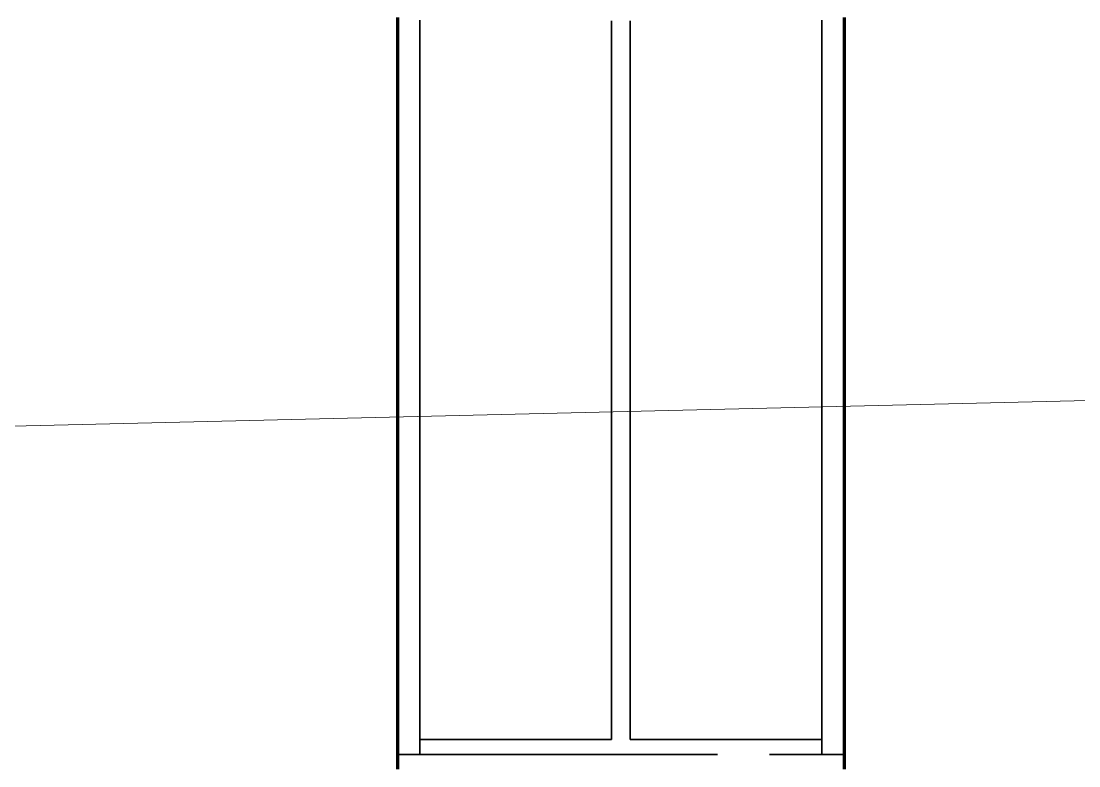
# Model space of a CAD drawing. Header units: millimetres. Extents: x 0 to 2382, y 0 to 420.
# Drawn here: x 176.54 to 190.76, y 215.45 to 225.45 of the extents above; entities that cross this region are included whole.
import ezdxf

# ---------------------------------------------------------------- set-up
doc = ezdxf.new("R2010")
doc.units = ezdxf.units.MM
doc.linetypes.add('IRAM-E-TRAZOS', pattern=[5, 4, -1])
for name, color, linetype, lineweight in [('01-VISIBLE', 7, 'CONTINUOUS', 70), ('02-OCULTA', 4, 'IRAM-E-TRAZOS', 35), ('08-FINA', 5, 'CONTINUOUS', 18)]:
    doc.layers.add(name, color=color, linetype=linetype, lineweight=lineweight)

msp = doc.modelspace()

# ---------------------------------------------------------------- linework, layer by layer
at = {"layer": '01-VISIBLE'}
for points in [[(181.6, 225.5), (181.6, 225.4), (181.6, 225.3), (181.6, 225.2), (181.6, 225.1), (181.6, 225), (181.6, 224.9), (181.6, 224.8), (181.6, 224.7), (181.6, 224.6), (181.6, 224.5), (181.6, 224.4), (181.6, 224.3), (181.6, 224.2), (181.6, 224.1), (181.6, 224), (181.6, 223.9), (181.6, 223.8), (181.6, 223.7), (181.6, 223.6), (181.6, 223.5), (181.6, 223.4), (181.6, 223.3), (181.6, 223.2), (181.6, 223.1), (181.6, 223), (181.6, 222.9), (181.6, 222.8), (181.6, 222.7), (181.6, 222.6), (181.6, 222.5), (181.6, 222.4), (181.6, 222.3), (181.6, 222.2), (181.6, 222.1), (181.6, 222), (181.6, 221.9), (181.6, 221.8), (181.6, 221.7), (181.6, 221.6), (181.6, 221.5), (181.6, 221.4), (181.6, 221.3), (181.6, 221.2), (181.6, 221.1), (181.6, 221), (181.6, 220.9), (181.6, 220.8), (181.6, 220.7), (181.6, 220.6), (181.6, 220.5), (181.6, 220.4), (181.6, 220.3), (181.6, 220.2), (181.6, 220.1), (181.6, 220), (181.6, 219.9), (181.6, 219.8), (181.6, 219.7), (181.6, 219.6), (181.6, 219.5), (181.6, 219.4), (181.6, 219.3), (181.6, 219.2), (181.6, 219.1), (181.6, 219), (181.6, 218.9), (181.6, 218.8), (181.6, 218.7), (181.6, 218.6), (181.6, 218.5), (181.6, 218.4), (181.6, 218.3), (181.6, 218.2), (181.6, 218.1), (181.6, 218), (181.6, 217.9), (181.6, 217.8), (181.6, 217.7), (181.6, 217.6), (181.6, 217.5), (181.6, 217.4), (181.6, 217.3), (181.6, 217.2), (181.6, 217.1), (181.6, 217), (181.6, 216.9), (181.6, 216.8), (181.6, 216.7), (181.6, 216.6), (181.6, 216.5), (181.6, 216.4), (181.6, 216.3), (181.6, 216.2), (181.6, 216.1), (181.6, 216), (181.6, 215.9), (181.6, 215.8), (181.6, 215.7), (181.6, 215.6), (181.6, 215.5), (181.6, 215.4)], [(187.6, 225.5), (187.6, 225.4), (187.6, 225.3), (187.6, 225.2), (187.6, 225.1), (187.6, 225), (187.6, 224.9), (187.6, 224.8), (187.6, 224.7), (187.6, 224.6), (187.6, 224.5), (187.6, 224.4), (187.6, 224.3), (187.6, 224.2), (187.6, 224.1), (187.6, 224), (187.6, 223.9), (187.6, 223.8), (187.6, 223.7), (187.6, 223.6), (187.6, 223.5), (187.6, 223.4), (187.6, 223.3), (187.6, 223.2), (187.6, 223.1), (187.6, 223), (187.6, 222.9), (187.6, 222.8), (187.6, 222.7), (187.6, 222.6), (187.6, 222.5), (187.6, 222.4), (187.6, 222.3), (187.6, 222.2), (187.6, 222.1), (187.6, 222), (187.6, 221.9), (187.6, 221.8), (187.6, 221.7), (187.6, 221.6), (187.6, 221.5), (187.6, 221.4), (187.6, 221.3), (187.6, 221.2), (187.6, 221.1), (187.6, 221), (187.6, 220.9), (187.6, 220.8), (187.6, 220.7), (187.6, 220.6), (187.6, 220.5), (187.6, 220.4), (187.6, 220.3), (187.6, 220.2), (187.6, 220.1), (187.6, 220), (187.6, 219.9), (187.6, 219.8), (187.6, 219.7), (187.6, 219.6), (187.6, 219.5), (187.6, 219.4), (187.6, 219.3), (187.6, 219.2), (187.6, 219.1), (187.6, 219), (187.6, 218.9), (187.6, 218.8), (187.6, 218.7), (187.6, 218.6), (187.6, 218.5), (187.6, 218.4), (187.6, 218.3), (187.6, 218.2), (187.6, 218.1), (187.6, 218), (187.6, 217.9), (187.6, 217.8), (187.6, 217.7), (187.6, 217.6), (187.6, 217.5), (187.6, 217.4), (187.6, 217.3), (187.6, 217.2), (187.6, 217.1), (187.6, 217), (187.6, 216.9), (187.6, 216.8), (187.6, 216.7), (187.6, 216.6), (187.6, 216.5), (187.6, 216.4), (187.6, 216.3), (187.6, 216.2), (187.6, 216.1), (187.6, 216), (187.6, 215.9), (187.6, 215.8), (187.6, 215.7), (187.6, 215.6), (187.6, 215.5), (187.6, 215.4)]]:
    msp.add_lwpolyline(points, dxfattribs=at)
at = {"layer": '02-OCULTA'}
for p, q in [((181.9, 215.8), (184.475, 215.8)), ((184.725, 215.8), (187.3, 215.8)), ((181.6, 215.6), (187.6, 215.6)), ((181.9, 215.6), (187.3, 215.6))]:
    msp.add_line(p, q, dxfattribs=at)
for points in [[(181.6, 215.4), (181.6, 215.5), (181.6, 215.6), (181.6, 215.7), (181.6, 215.8), (181.6, 215.9), (181.6, 216), (181.6, 216.1), (181.6, 216.2), (181.6, 216.3), (181.6, 216.4), (181.6, 216.5), (181.6, 216.6), (181.6, 216.7), (181.6, 216.8), (181.6, 216.9), (181.6, 217), (181.6, 217.1), (181.6, 217.2), (181.6, 217.3), (181.6, 217.4), (181.6, 217.5), (181.6, 217.6), (181.6, 217.7), (181.6, 217.8), (181.6, 217.9), (181.6, 218), (181.6, 218.1), (181.6, 218.2), (181.6, 218.3), (181.6, 218.4), (181.6, 218.5), (181.6, 218.6), (181.6, 218.7), (181.6, 218.8), (181.6, 218.9), (181.6, 219), (181.6, 219.1), (181.6, 219.2), (181.6, 219.3), (181.6, 219.4), (181.6, 219.5), (181.6, 219.6), (181.6, 219.7), (181.6, 219.8), (181.6, 219.9), (181.6, 220), (181.6, 220.1), (181.6, 220.2), (181.6, 220.3), (181.6, 220.4), (181.6, 220.5), (181.6, 220.6), (181.6, 220.7), (181.6, 220.8), (181.6, 220.9), (181.6, 221), (181.6, 221.1), (181.6, 221.2), (181.6, 221.3), (181.6, 221.4), (181.6, 221.5), (181.6, 221.6), (181.6, 221.7), (181.6, 221.8), (181.6, 221.9), (181.6, 222), (181.6, 222.1), (181.6, 222.2), (181.6, 222.3), (181.6, 222.4), (181.6, 222.5), (181.6, 222.6), (181.6, 222.7), (181.6, 222.8), (181.6, 222.9), (181.6, 223), (181.6, 223.1), (181.6, 223.2), (181.6, 223.3), (181.6, 223.4), (181.6, 223.5), (181.6, 223.6), (181.6, 223.7), (181.6, 223.8), (181.6, 223.9), (181.6, 224), (181.6, 224.1), (181.6, 224.2), (181.6, 224.3), (181.6, 224.4), (181.6, 224.5), (181.6, 224.6), (181.6, 224.7), (181.6, 224.8), (181.6, 224.9), (181.6, 225), (181.6, 225.1), (181.6, 225.2), (181.6, 225.3), (181.6, 225.4), (181.6, 225.5)], [(181.6, 225.464), (181.6, 225.392), (181.6, 225.32), (181.6, 225.248), (181.6, 225.176), (181.6, 225.104), (181.6, 225.032), (181.6, 224.96), (181.6, 224.888), (181.6, 224.816), (181.6, 224.744), (181.6, 224.672), (181.6, 224.6), (181.6, 224.528), (181.6, 224.456), (181.6, 224.384), (181.6, 224.312), (181.6, 224.24), (181.6, 224.168), (181.6, 224.096), (181.6, 224.024), (181.6, 223.952), (181.6, 223.88), (181.6, 223.808), (181.6, 223.736), (181.6, 223.664), (181.6, 223.592), (181.6, 223.52), (181.6, 223.448), (181.6, 223.376), (181.6, 223.304), (181.6, 223.232), (181.6, 223.16), (181.6, 223.088), (181.6, 223.016), (181.6, 222.944), (181.6, 222.872), (181.6, 222.8), (181.6, 222.728), (181.6, 222.656), (181.6, 222.584), (181.6, 222.512), (181.6, 222.44), (181.6, 222.368), (181.6, 222.296), (181.6, 222.224), (181.6, 222.152), (181.6, 222.08), (181.6, 222.008), (181.6, 221.936), (181.6, 221.864), (181.6, 221.792), (181.6, 221.72), (181.6, 221.648), (181.6, 221.576), (181.6, 221.504), (181.6, 221.432), (181.6, 221.36), (181.6, 221.288), (181.6, 221.216), (181.6, 221.144), (181.6, 221.072), (181.6, 221), (181.6, 220.928), (181.6, 220.856), (181.6, 220.784), (181.6, 220.712), (181.6, 220.64), (181.6, 220.568), (181.6, 220.496), (181.6, 220.424), (181.6, 220.352), (181.6, 220.28), (181.6, 220.208), (181.6, 220.136), (181.6, 220.064), (181.6, 219.992), (181.6, 219.92), (181.6, 219.848), (181.6, 219.776), (181.6, 219.704), (181.6, 219.632), (181.6, 219.56), (181.6, 219.488), (181.6, 219.416), (181.6, 219.344), (181.6, 219.272), (181.6, 219.2), (181.6, 219.128), (181.6, 219.056), (181.6, 218.984), (181.6, 218.912), (181.6, 218.84), (181.6, 218.768), (181.6, 218.696), (181.6, 218.624), (181.6, 218.552), (181.6, 218.48), (181.6, 218.408), (181.6, 218.336), (181.6, 218.264), (181.6, 218.192), (181.6, 218.12), (181.6, 218.048), (181.6, 217.976), (181.6, 217.904), (181.6, 217.832), (181.6, 217.76), (181.6, 217.688), (181.6, 217.616), (181.6, 217.544), (181.6, 217.472), (181.6, 217.4), (181.6, 217.328), (181.6, 217.256), (181.6, 217.184), (181.6, 217.112), (181.6, 217.04), (181.6, 216.968), (181.6, 216.896), (181.6, 216.824), (181.6, 216.752), (181.6, 216.68), (181.6, 216.608), (181.6, 216.536), (181.6, 216.464), (181.6, 216.392), (181.6, 216.32), (181.6, 216.248), (181.6, 216.176), (181.6, 216.104), (181.6, 216.032), (181.6, 215.96), (181.6, 215.888), (181.6, 215.816), (181.6, 215.744), (181.6, 215.672), (181.6, 215.6)], [(181.6, 215.6), (181.6, 215.672), (181.6, 215.744), (181.6, 215.816), (181.6, 215.888), (181.6, 215.96), (181.6, 216.032), (181.6, 216.104), (181.6, 216.176), (181.6, 216.248), (181.6, 216.32), (181.6, 216.392), (181.6, 216.464), (181.6, 216.536), (181.6, 216.608), (181.6, 216.68), (181.6, 216.752), (181.6, 216.824), (181.6, 216.896), (181.6, 216.968), (181.6, 217.04), (181.6, 217.112), (181.6, 217.184), (181.6, 217.256), (181.6, 217.328), (181.6, 217.4), (181.6, 217.472), (181.6, 217.544), (181.6, 217.616), (181.6, 217.688), (181.6, 217.76), (181.6, 217.832), (181.6, 217.904), (181.6, 217.976), (181.6, 218.048), (181.6, 218.12), (181.6, 218.192), (181.6, 218.264), (181.6, 218.336), (181.6, 218.408), (181.6, 218.48), (181.6, 218.552), (181.6, 218.624), (181.6, 218.696), (181.6, 218.768), (181.6, 218.84), (181.6, 218.912), (181.6, 218.984), (181.6, 219.056), (181.6, 219.128), (181.6, 219.2), (181.6, 219.272), (181.6, 219.344), (181.6, 219.416), (181.6, 219.488), (181.6, 219.56), (181.6, 219.632), (181.6, 219.704), (181.6, 219.776), (181.6, 219.848), (181.6, 219.92), (181.6, 219.992), (181.6, 220.064), (181.6, 220.136), (181.6, 220.208), (181.6, 220.28), (181.6, 220.352), (181.6, 220.424), (181.6, 220.496), (181.6, 220.568), (181.6, 220.64), (181.6, 220.712), (181.6, 220.784), (181.6, 220.856), (181.6, 220.928), (181.6, 221), (181.6, 221.072), (181.6, 221.144), (181.6, 221.216), (181.6, 221.288), (181.6, 221.36), (181.6, 221.432), (181.6, 221.504), (181.6, 221.576), (181.6, 221.648), (181.6, 221.72), (181.6, 221.792), (181.6, 221.864), (181.6, 221.936), (181.6, 222.008), (181.6, 222.08), (181.6, 222.152), (181.6, 222.224), (181.6, 222.296), (181.6, 222.368), (181.6, 222.44), (181.6, 222.512), (181.6, 222.584), (181.6, 222.656), (181.6, 222.728), (181.6, 222.8), (181.6, 222.872), (181.6, 222.944), (181.6, 223.016), (181.6, 223.088), (181.6, 223.16), (181.6, 223.232), (181.6, 223.304), (181.6, 223.376), (181.6, 223.448), (181.6, 223.52), (181.6, 223.592), (181.6, 223.664), (181.6, 223.736), (181.6, 223.808), (181.6, 223.88), (181.6, 223.952), (181.6, 224.024), (181.6, 224.096), (181.6, 224.168), (181.6, 224.24), (181.6, 224.312), (181.6, 224.384), (181.6, 224.456), (181.6, 224.528), (181.6, 224.6), (181.6, 224.672), (181.6, 224.744), (181.6, 224.816), (181.6, 224.888), (181.6, 224.96), (181.6, 225.032), (181.6, 225.104), (181.6, 225.176), (181.6, 225.248), (181.6, 225.32), (181.6, 225.392), (181.6, 225.464)], [(181.9, 225.464), (181.9, 225.392), (181.9, 225.32), (181.9, 225.248), (181.9, 225.176), (181.9, 225.104), (181.9, 225.032), (181.9, 224.96), (181.9, 224.888), (181.9, 224.816), (181.9, 224.744), (181.9, 224.672), (181.9, 224.6), (181.9, 224.528), (181.9, 224.456), (181.9, 224.384), (181.9, 224.312), (181.9, 224.24), (181.9, 224.168), (181.9, 224.096), (181.9, 224.024), (181.9, 223.952), (181.9, 223.88), (181.9, 223.808), (181.9, 223.736), (181.9, 223.664), (181.9, 223.592), (181.9, 223.52), (181.9, 223.448), (181.9, 223.376), (181.9, 223.304), (181.9, 223.232), (181.9, 223.16), (181.9, 223.088), (181.9, 223.016), (181.9, 222.944), (181.9, 222.872), (181.9, 222.8), (181.9, 222.728), (181.9, 222.656), (181.9, 222.584), (181.9, 222.512), (181.9, 222.44), (181.9, 222.368), (181.9, 222.296), (181.9, 222.224), (181.9, 222.152), (181.9, 222.08), (181.9, 222.008), (181.9, 221.936), (181.9, 221.864), (181.9, 221.792), (181.9, 221.72), (181.9, 221.648), (181.9, 221.576), (181.9, 221.504), (181.9, 221.432), (181.9, 221.36), (181.9, 221.288), (181.9, 221.216), (181.9, 221.144), (181.9, 221.072), (181.9, 221), (181.9, 220.928), (181.9, 220.856), (181.9, 220.784), (181.9, 220.712), (181.9, 220.64), (181.9, 220.568), (181.9, 220.496), (181.9, 220.424), (181.9, 220.352), (181.9, 220.28), (181.9, 220.208), (181.9, 220.136), (181.9, 220.064), (181.9, 219.992), (181.9, 219.92), (181.9, 219.848), (181.9, 219.776), (181.9, 219.704), (181.9, 219.632), (181.9, 219.56), (181.9, 219.488), (181.9, 219.416), (181.9, 219.344), (181.9, 219.272), (181.9, 219.2), (181.9, 219.128), (181.9, 219.056), (181.9, 218.984), (181.9, 218.912), (181.9, 218.84), (181.9, 218.768), (181.9, 218.696), (181.9, 218.624), (181.9, 218.552), (181.9, 218.48), (181.9, 218.408), (181.9, 218.336), (181.9, 218.264), (181.9, 218.192), (181.9, 218.12), (181.9, 218.048), (181.9, 217.976), (181.9, 217.904), (181.9, 217.832), (181.9, 217.76), (181.9, 217.688), (181.9, 217.616), (181.9, 217.544), (181.9, 217.472), (181.9, 217.4), (181.9, 217.328), (181.9, 217.256), (181.9, 217.184), (181.9, 217.112), (181.9, 217.04), (181.9, 216.968), (181.9, 216.896), (181.9, 216.824), (181.9, 216.752), (181.9, 216.68), (181.9, 216.608), (181.9, 216.536), (181.9, 216.464), (181.9, 216.392), (181.9, 216.32), (181.9, 216.248), (181.9, 216.176), (181.9, 216.104), (181.9, 216.032), (181.9, 215.96), (181.9, 215.888), (181.9, 215.816), (181.9, 215.744), (181.9, 215.672), (181.9, 215.6)], [(181.9, 215.6), (181.9, 215.672), (181.9, 215.744), (181.9, 215.816), (181.9, 215.888), (181.9, 215.96), (181.9, 216.032), (181.9, 216.104), (181.9, 216.176), (181.9, 216.248), (181.9, 216.32), (181.9, 216.392), (181.9, 216.464), (181.9, 216.536), (181.9, 216.608), (181.9, 216.68), (181.9, 216.752), (181.9, 216.824), (181.9, 216.896), (181.9, 216.968), (181.9, 217.04), (181.9, 217.112), (181.9, 217.184), (181.9, 217.256), (181.9, 217.328), (181.9, 217.4), (181.9, 217.472), (181.9, 217.544), (181.9, 217.616), (181.9, 217.688), (181.9, 217.76), (181.9, 217.832), (181.9, 217.904), (181.9, 217.976), (181.9, 218.048), (181.9, 218.12), (181.9, 218.192), (181.9, 218.264), (181.9, 218.336), (181.9, 218.408), (181.9, 218.48), (181.9, 218.552), (181.9, 218.624), (181.9, 218.696), (181.9, 218.768), (181.9, 218.84), (181.9, 218.912), (181.9, 218.984), (181.9, 219.056), (181.9, 219.128), (181.9, 219.2), (181.9, 219.272), (181.9, 219.344), (181.9, 219.416), (181.9, 219.488), (181.9, 219.56), (181.9, 219.632), (181.9, 219.704), (181.9, 219.776), (181.9, 219.848), (181.9, 219.92), (181.9, 219.992), (181.9, 220.064), (181.9, 220.136), (181.9, 220.208), (181.9, 220.28), (181.9, 220.352), (181.9, 220.424), (181.9, 220.496), (181.9, 220.568), (181.9, 220.64), (181.9, 220.712), (181.9, 220.784), (181.9, 220.856), (181.9, 220.928), (181.9, 221), (181.9, 221.072), (181.9, 221.144), (181.9, 221.216), (181.9, 221.288), (181.9, 221.36), (181.9, 221.432), (181.9, 221.504), (181.9, 221.576), (181.9, 221.648), (181.9, 221.72), (181.9, 221.792), (181.9, 221.864), (181.9, 221.936), (181.9, 222.008), (181.9, 222.08), (181.9, 222.152), (181.9, 222.224), (181.9, 222.296), (181.9, 222.368), (181.9, 222.44), (181.9, 222.512), (181.9, 222.584), (181.9, 222.656), (181.9, 222.728), (181.9, 222.8), (181.9, 222.872), (181.9, 222.944), (181.9, 223.016), (181.9, 223.088), (181.9, 223.16), (181.9, 223.232), (181.9, 223.304), (181.9, 223.376), (181.9, 223.448), (181.9, 223.52), (181.9, 223.592), (181.9, 223.664), (181.9, 223.736), (181.9, 223.808), (181.9, 223.88), (181.9, 223.952), (181.9, 224.024), (181.9, 224.096), (181.9, 224.168), (181.9, 224.24), (181.9, 224.312), (181.9, 224.384), (181.9, 224.456), (181.9, 224.528), (181.9, 224.6), (181.9, 224.672), (181.9, 224.744), (181.9, 224.816), (181.9, 224.888), (181.9, 224.96), (181.9, 225.032), (181.9, 225.104), (181.9, 225.176), (181.9, 225.248), (181.9, 225.32), (181.9, 225.392), (181.9, 225.464)], [(181.9, 225.456), (181.9, 225.385), (181.9, 225.314), (181.9, 225.243), (181.9, 225.172), (181.9, 225.101), (181.9, 225.03), (181.9, 224.959), (181.9, 224.888), (181.9, 224.817), (181.9, 224.746), (181.9, 224.675), (181.9, 224.604), (181.9, 224.533), (181.9, 224.462), (181.9, 224.391), (181.9, 224.32), (181.9, 224.249), (181.9, 224.178), (181.9, 224.107), (181.9, 224.036), (181.9, 223.965), (181.9, 223.894), (181.9, 223.823), (181.9, 223.752), (181.9, 223.681), (181.9, 223.61), (181.9, 223.539), (181.9, 223.468), (181.9, 223.397), (181.9, 223.326), (181.9, 223.255), (181.9, 223.184), (181.9, 223.113), (181.9, 223.042), (181.9, 222.971), (181.9, 222.9), (181.9, 222.829), (181.9, 222.758), (181.9, 222.687), (181.9, 222.616), (181.9, 222.545), (181.9, 222.474), (181.9, 222.403), (181.9, 222.332), (181.9, 222.261), (181.9, 222.19), (181.9, 222.119), (181.9, 222.048), (181.9, 221.977), (181.9, 221.906), (181.9, 221.835), (181.9, 221.764), (181.9, 221.693), (181.9, 221.622), (181.9, 221.551), (181.9, 221.48), (181.9, 221.409), (181.9, 221.338), (181.9, 221.267), (181.9, 221.196), (181.9, 221.125), (181.9, 221.054), (181.9, 220.983), (181.9, 220.912), (181.9, 220.841), (181.9, 220.77), (181.9, 220.699), (181.9, 220.628), (181.9, 220.557), (181.9, 220.486), (181.9, 220.415), (181.9, 220.344), (181.9, 220.273), (181.9, 220.202), (181.9, 220.131), (181.9, 220.06), (181.9, 219.989), (181.9, 219.918), (181.9, 219.847), (181.9, 219.776), (181.9, 219.705), (181.9, 219.634), (181.9, 219.563), (181.9, 219.492), (181.9, 219.421), (181.9, 219.35), (181.9, 219.279), (181.9, 219.208), (181.9, 219.137), (181.9, 219.066), (181.9, 218.995), (181.9, 218.924), (181.9, 218.853), (181.9, 218.782), (181.9, 218.711), (181.9, 218.64), (181.9, 218.569), (181.9, 218.498), (181.9, 218.427), (181.9, 218.356), (181.9, 218.285), (181.9, 218.214), (181.9, 218.143), (181.9, 218.072), (181.9, 218.001), (181.9, 217.93), (181.9, 217.859), (181.9, 217.788), (181.9, 217.717), (181.9, 217.646), (181.9, 217.575), (181.9, 217.504), (181.9, 217.433), (181.9, 217.362), (181.9, 217.291), (181.9, 217.22), (181.9, 217.149), (181.9, 217.078), (181.9, 217.007), (181.9, 216.936), (181.9, 216.865), (181.9, 216.794), (181.9, 216.723), (181.9, 216.652), (181.9, 216.581), (181.9, 216.51), (181.9, 216.439), (181.9, 216.368), (181.9, 216.297), (181.9, 216.226), (181.9, 216.155), (181.9, 216.084), (181.9, 216.013), (181.9, 215.942), (181.9, 215.871), (181.9, 215.8)], [(181.9, 215.8), (181.9, 215.871), (181.9, 215.942), (181.9, 216.013), (181.9, 216.084), (181.9, 216.155), (181.9, 216.226), (181.9, 216.297), (181.9, 216.368), (181.9, 216.439), (181.9, 216.51), (181.9, 216.581), (181.9, 216.652), (181.9, 216.723), (181.9, 216.794), (181.9, 216.865), (181.9, 216.936), (181.9, 217.007), (181.9, 217.078), (181.9, 217.149), (181.9, 217.22), (181.9, 217.291), (181.9, 217.362), (181.9, 217.433), (181.9, 217.504), (181.9, 217.575), (181.9, 217.646), (181.9, 217.717), (181.9, 217.788), (181.9, 217.859), (181.9, 217.93), (181.9, 218.001), (181.9, 218.072), (181.9, 218.143), (181.9, 218.214), (181.9, 218.285), (181.9, 218.356), (181.9, 218.427), (181.9, 218.498), (181.9, 218.569), (181.9, 218.64), (181.9, 218.711), (181.9, 218.782), (181.9, 218.853), (181.9, 218.924), (181.9, 218.995), (181.9, 219.066), (181.9, 219.137), (181.9, 219.208), (181.9, 219.279), (181.9, 219.35), (181.9, 219.421), (181.9, 219.492), (181.9, 219.563), (181.9, 219.634), (181.9, 219.705), (181.9, 219.776), (181.9, 219.847), (181.9, 219.918), (181.9, 219.989), (181.9, 220.06), (181.9, 220.131), (181.9, 220.202), (181.9, 220.273), (181.9, 220.344), (181.9, 220.415), (181.9, 220.486), (181.9, 220.557), (181.9, 220.628), (181.9, 220.699), (181.9, 220.77), (181.9, 220.841), (181.9, 220.912), (181.9, 220.983), (181.9, 221.054), (181.9, 221.125), (181.9, 221.196), (181.9, 221.267), (181.9, 221.338), (181.9, 221.409), (181.9, 221.48), (181.9, 221.551), (181.9, 221.622), (181.9, 221.693), (181.9, 221.764), (181.9, 221.835), (181.9, 221.906), (181.9, 221.977), (181.9, 222.048), (181.9, 222.119), (181.9, 222.19), (181.9, 222.261), (181.9, 222.332), (181.9, 222.403), (181.9, 222.474), (181.9, 222.545), (181.9, 222.616), (181.9, 222.687), (181.9, 222.758), (181.9, 222.829), (181.9, 222.9), (181.9, 222.971), (181.9, 223.042), (181.9, 223.113), (181.9, 223.184), (181.9, 223.255), (181.9, 223.326), (181.9, 223.397), (181.9, 223.468), (181.9, 223.539), (181.9, 223.61), (181.9, 223.681), (181.9, 223.752), (181.9, 223.823), (181.9, 223.894), (181.9, 223.965), (181.9, 224.036), (181.9, 224.107), (181.9, 224.178), (181.9, 224.249), (181.9, 224.32), (181.9, 224.391), (181.9, 224.462), (181.9, 224.533), (181.9, 224.604), (181.9, 224.675), (181.9, 224.746), (181.9, 224.817), (181.9, 224.888), (181.9, 224.959), (181.9, 225.03), (181.9, 225.101), (181.9, 225.172), (181.9, 225.243), (181.9, 225.314), (181.9, 225.385), (181.9, 225.456)], [(184.475, 225.456), (184.475, 225.385), (184.475, 225.314), (184.475, 225.243), (184.475, 225.172), (184.475, 225.101), (184.475, 225.03), (184.475, 224.959), (184.475, 224.888), (184.475, 224.817), (184.475, 224.746), (184.475, 224.675), (184.475, 224.604), (184.475, 224.533), (184.475, 224.462), (184.475, 224.391), (184.475, 224.32), (184.475, 224.249), (184.475, 224.178), (184.475, 224.107), (184.475, 224.036), (184.475, 223.965), (184.475, 223.894), (184.475, 223.823), (184.475, 223.752), (184.475, 223.681), (184.475, 223.61), (184.475, 223.539), (184.475, 223.468), (184.475, 223.397), (184.475, 223.326), (184.475, 223.255), (184.475, 223.184), (184.475, 223.113), (184.475, 223.042), (184.475, 222.971), (184.475, 222.9), (184.475, 222.829), (184.475, 222.758), (184.475, 222.687), (184.475, 222.616), (184.475, 222.545), (184.475, 222.474), (184.475, 222.403), (184.475, 222.332), (184.475, 222.261), (184.475, 222.19), (184.475, 222.119), (184.475, 222.048), (184.475, 221.977), (184.475, 221.906), (184.475, 221.835), (184.475, 221.764), (184.475, 221.693), (184.475, 221.622), (184.475, 221.551), (184.475, 221.48), (184.475, 221.409), (184.475, 221.338), (184.475, 221.267), (184.475, 221.196), (184.475, 221.125), (184.475, 221.054), (184.475, 220.983), (184.475, 220.912), (184.475, 220.841), (184.475, 220.77), (184.475, 220.699), (184.475, 220.628), (184.475, 220.557), (184.475, 220.486), (184.475, 220.415), (184.475, 220.344), (184.475, 220.273), (184.475, 220.202), (184.475, 220.131), (184.475, 220.06), (184.475, 219.989), (184.475, 219.918), (184.475, 219.847), (184.475, 219.776), (184.475, 219.705), (184.475, 219.634), (184.475, 219.563), (184.475, 219.492), (184.475, 219.421), (184.475, 219.35), (184.475, 219.279), (184.475, 219.208), (184.475, 219.137), (184.475, 219.066), (184.475, 218.995), (184.475, 218.924), (184.475, 218.853), (184.475, 218.782), (184.475, 218.711), (184.475, 218.64), (184.475, 218.569), (184.475, 218.498), (184.475, 218.427), (184.475, 218.356), (184.475, 218.285), (184.475, 218.214), (184.475, 218.143), (184.475, 218.072), (184.475, 218.001), (184.475, 217.93), (184.475, 217.859), (184.475, 217.788), (184.475, 217.717), (184.475, 217.646), (184.475, 217.575), (184.475, 217.504), (184.475, 217.433), (184.475, 217.362), (184.475, 217.291), (184.475, 217.22), (184.475, 217.149), (184.475, 217.078), (184.475, 217.007), (184.475, 216.936), (184.475, 216.865), (184.475, 216.794), (184.475, 216.723), (184.475, 216.652), (184.475, 216.581), (184.475, 216.51), (184.475, 216.439), (184.475, 216.368), (184.475, 216.297), (184.475, 216.226), (184.475, 216.155), (184.475, 216.084), (184.475, 216.013), (184.475, 215.942), (184.475, 215.871), (184.475, 215.8)], [(184.475, 215.8), (184.475, 215.871), (184.475, 215.942), (184.475, 216.013), (184.475, 216.084), (184.475, 216.155), (184.475, 216.226), (184.475, 216.297), (184.475, 216.368), (184.475, 216.439), (184.475, 216.51), (184.475, 216.581), (184.475, 216.652), (184.475, 216.723), (184.475, 216.794), (184.475, 216.865), (184.475, 216.936), (184.475, 217.007), (184.475, 217.078), (184.475, 217.149), (184.475, 217.22), (184.475, 217.291), (184.475, 217.362), (184.475, 217.433), (184.475, 217.504), (184.475, 217.575), (184.475, 217.646), (184.475, 217.717), (184.475, 217.788), (184.475, 217.859), (184.475, 217.93), (184.475, 218.001), (184.475, 218.072), (184.475, 218.143), (184.475, 218.214), (184.475, 218.285), (184.475, 218.356), (184.475, 218.427), (184.475, 218.498), (184.475, 218.569), (184.475, 218.64), (184.475, 218.711), (184.475, 218.782), (184.475, 218.853), (184.475, 218.924), (184.475, 218.995), (184.475, 219.066), (184.475, 219.137), (184.475, 219.208), (184.475, 219.279), (184.475, 219.35), (184.475, 219.421), (184.475, 219.492), (184.475, 219.563), (184.475, 219.634), (184.475, 219.705), (184.475, 219.776), (184.475, 219.847), (184.475, 219.918), (184.475, 219.989), (184.475, 220.06), (184.475, 220.131), (184.475, 220.202), (184.475, 220.273), (184.475, 220.344), (184.475, 220.415), (184.475, 220.486), (184.475, 220.557), (184.475, 220.628), (184.475, 220.699), (184.475, 220.77), (184.475, 220.841), (184.475, 220.912), (184.475, 220.983), (184.475, 221.054), (184.475, 221.125), (184.475, 221.196), (184.475, 221.267), (184.475, 221.338), (184.475, 221.409), (184.475, 221.48), (184.475, 221.551), (184.475, 221.622), (184.475, 221.693), (184.475, 221.764), (184.475, 221.835), (184.475, 221.906), (184.475, 221.977), (184.475, 222.048), (184.475, 222.119), (184.475, 222.19), (184.475, 222.261), (184.475, 222.332), (184.475, 222.403), (184.475, 222.474), (184.475, 222.545), (184.475, 222.616), (184.475, 222.687), (184.475, 222.758), (184.475, 222.829), (184.475, 222.9), (184.475, 222.971), (184.475, 223.042), (184.475, 223.113), (184.475, 223.184), (184.475, 223.255), (184.475, 223.326), (184.475, 223.397), (184.475, 223.468), (184.475, 223.539), (184.475, 223.61), (184.475, 223.681), (184.475, 223.752), (184.475, 223.823), (184.475, 223.894), (184.475, 223.965), (184.475, 224.036), (184.475, 224.107), (184.475, 224.178), (184.475, 224.249), (184.475, 224.32), (184.475, 224.391), (184.475, 224.462), (184.475, 224.533), (184.475, 224.604), (184.475, 224.675), (184.475, 224.746), (184.475, 224.817), (184.475, 224.888), (184.475, 224.959), (184.475, 225.03), (184.475, 225.101), (184.475, 225.172), (184.475, 225.243), (184.475, 225.314), (184.475, 225.385), (184.475, 225.456)], [(184.725, 225.456), (184.725, 225.385), (184.725, 225.314), (184.725, 225.243), (184.725, 225.172), (184.725, 225.101), (184.725, 225.03), (184.725, 224.959), (184.725, 224.888), (184.725, 224.817), (184.725, 224.746), (184.725, 224.675), (184.725, 224.604), (184.725, 224.533), (184.725, 224.462), (184.725, 224.391), (184.725, 224.32), (184.725, 224.249), (184.725, 224.178), (184.725, 224.107), (184.725, 224.036), (184.725, 223.965), (184.725, 223.894), (184.725, 223.823), (184.725, 223.752), (184.725, 223.681), (184.725, 223.61), (184.725, 223.539), (184.725, 223.468), (184.725, 223.397), (184.725, 223.326), (184.725, 223.255), (184.725, 223.184), (184.725, 223.113), (184.725, 223.042), (184.725, 222.971), (184.725, 222.9), (184.725, 222.829), (184.725, 222.758), (184.725, 222.687), (184.725, 222.616), (184.725, 222.545), (184.725, 222.474), (184.725, 222.403), (184.725, 222.332), (184.725, 222.261), (184.725, 222.19), (184.725, 222.119), (184.725, 222.048), (184.725, 221.977), (184.725, 221.906), (184.725, 221.835), (184.725, 221.764), (184.725, 221.693), (184.725, 221.622), (184.725, 221.551), (184.725, 221.48), (184.725, 221.409), (184.725, 221.338), (184.725, 221.267), (184.725, 221.196), (184.725, 221.125), (184.725, 221.054), (184.725, 220.983), (184.725, 220.912), (184.725, 220.841), (184.725, 220.77), (184.725, 220.699), (184.725, 220.628), (184.725, 220.557), (184.725, 220.486), (184.725, 220.415), (184.725, 220.344), (184.725, 220.273), (184.725, 220.202), (184.725, 220.131), (184.725, 220.06), (184.725, 219.989), (184.725, 219.918), (184.725, 219.847), (184.725, 219.776), (184.725, 219.705), (184.725, 219.634), (184.725, 219.563), (184.725, 219.492), (184.725, 219.421), (184.725, 219.35), (184.725, 219.279), (184.725, 219.208), (184.725, 219.137), (184.725, 219.066), (184.725, 218.995), (184.725, 218.924), (184.725, 218.853), (184.725, 218.782), (184.725, 218.711), (184.725, 218.64), (184.725, 218.569), (184.725, 218.498), (184.725, 218.427), (184.725, 218.356), (184.725, 218.285), (184.725, 218.214), (184.725, 218.143), (184.725, 218.072), (184.725, 218.001), (184.725, 217.93), (184.725, 217.859), (184.725, 217.788), (184.725, 217.717), (184.725, 217.646), (184.725, 217.575), (184.725, 217.504), (184.725, 217.433), (184.725, 217.362), (184.725, 217.291), (184.725, 217.22), (184.725, 217.149), (184.725, 217.078), (184.725, 217.007), (184.725, 216.936), (184.725, 216.865), (184.725, 216.794), (184.725, 216.723), (184.725, 216.652), (184.725, 216.581), (184.725, 216.51), (184.725, 216.439), (184.725, 216.368), (184.725, 216.297), (184.725, 216.226), (184.725, 216.155), (184.725, 216.084), (184.725, 216.013), (184.725, 215.942), (184.725, 215.871), (184.725, 215.8)], [(184.725, 215.8), (184.725, 215.871), (184.725, 215.942), (184.725, 216.013), (184.725, 216.084), (184.725, 216.155), (184.725, 216.226), (184.725, 216.297), (184.725, 216.368), (184.725, 216.439), (184.725, 216.51), (184.725, 216.581), (184.725, 216.652), (184.725, 216.723), (184.725, 216.794), (184.725, 216.865), (184.725, 216.936), (184.725, 217.007), (184.725, 217.078), (184.725, 217.149), (184.725, 217.22), (184.725, 217.291), (184.725, 217.362), (184.725, 217.433), (184.725, 217.504), (184.725, 217.575), (184.725, 217.646), (184.725, 217.717), (184.725, 217.788), (184.725, 217.859), (184.725, 217.93), (184.725, 218.001), (184.725, 218.072), (184.725, 218.143), (184.725, 218.214), (184.725, 218.285), (184.725, 218.356), (184.725, 218.427), (184.725, 218.498), (184.725, 218.569), (184.725, 218.64), (184.725, 218.711), (184.725, 218.782), (184.725, 218.853), (184.725, 218.924), (184.725, 218.995), (184.725, 219.066), (184.725, 219.137), (184.725, 219.208), (184.725, 219.279), (184.725, 219.35), (184.725, 219.421), (184.725, 219.492), (184.725, 219.563), (184.725, 219.634), (184.725, 219.705), (184.725, 219.776), (184.725, 219.847), (184.725, 219.918), (184.725, 219.989), (184.725, 220.06), (184.725, 220.131), (184.725, 220.202), (184.725, 220.273), (184.725, 220.344), (184.725, 220.415), (184.725, 220.486), (184.725, 220.557), (184.725, 220.628), (184.725, 220.699), (184.725, 220.77), (184.725, 220.841), (184.725, 220.912), (184.725, 220.983), (184.725, 221.054), (184.725, 221.125), (184.725, 221.196), (184.725, 221.267), (184.725, 221.338), (184.725, 221.409), (184.725, 221.48), (184.725, 221.551), (184.725, 221.622), (184.725, 221.693), (184.725, 221.764), (184.725, 221.835), (184.725, 221.906), (184.725, 221.977), (184.725, 222.048), (184.725, 222.119), (184.725, 222.19), (184.725, 222.261), (184.725, 222.332), (184.725, 222.403), (184.725, 222.474), (184.725, 222.545), (184.725, 222.616), (184.725, 222.687), (184.725, 222.758), (184.725, 222.829), (184.725, 222.9), (184.725, 222.971), (184.725, 223.042), (184.725, 223.113), (184.725, 223.184), (184.725, 223.255), (184.725, 223.326), (184.725, 223.397), (184.725, 223.468), (184.725, 223.539), (184.725, 223.61), (184.725, 223.681), (184.725, 223.752), (184.725, 223.823), (184.725, 223.894), (184.725, 223.965), (184.725, 224.036), (184.725, 224.107), (184.725, 224.178), (184.725, 224.249), (184.725, 224.32), (184.725, 224.391), (184.725, 224.462), (184.725, 224.533), (184.725, 224.604), (184.725, 224.675), (184.725, 224.746), (184.725, 224.817), (184.725, 224.888), (184.725, 224.959), (184.725, 225.03), (184.725, 225.101), (184.725, 225.172), (184.725, 225.243), (184.725, 225.314), (184.725, 225.385), (184.725, 225.456)], [(187.3, 225.464), (187.3, 225.392), (187.3, 225.32), (187.3, 225.248), (187.3, 225.176), (187.3, 225.104), (187.3, 225.032), (187.3, 224.96), (187.3, 224.888), (187.3, 224.816), (187.3, 224.744), (187.3, 224.672), (187.3, 224.6), (187.3, 224.528), (187.3, 224.456), (187.3, 224.384), (187.3, 224.312), (187.3, 224.24), (187.3, 224.168), (187.3, 224.096), (187.3, 224.024), (187.3, 223.952), (187.3, 223.88), (187.3, 223.808), (187.3, 223.736), (187.3, 223.664), (187.3, 223.592), (187.3, 223.52), (187.3, 223.448), (187.3, 223.376), (187.3, 223.304), (187.3, 223.232), (187.3, 223.16), (187.3, 223.088), (187.3, 223.016), (187.3, 222.944), (187.3, 222.872), (187.3, 222.8), (187.3, 222.728), (187.3, 222.656), (187.3, 222.584), (187.3, 222.512), (187.3, 222.44), (187.3, 222.368), (187.3, 222.296), (187.3, 222.224), (187.3, 222.152), (187.3, 222.08), (187.3, 222.008), (187.3, 221.936), (187.3, 221.864), (187.3, 221.792), (187.3, 221.72), (187.3, 221.648), (187.3, 221.576), (187.3, 221.504), (187.3, 221.432), (187.3, 221.36), (187.3, 221.288), (187.3, 221.216), (187.3, 221.144), (187.3, 221.072), (187.3, 221), (187.3, 220.928), (187.3, 220.856), (187.3, 220.784), (187.3, 220.712), (187.3, 220.64), (187.3, 220.568), (187.3, 220.496), (187.3, 220.424), (187.3, 220.352), (187.3, 220.28), (187.3, 220.208), (187.3, 220.136), (187.3, 220.064), (187.3, 219.992), (187.3, 219.92), (187.3, 219.848), (187.3, 219.776), (187.3, 219.704), (187.3, 219.632), (187.3, 219.56), (187.3, 219.488), (187.3, 219.416), (187.3, 219.344), (187.3, 219.272), (187.3, 219.2), (187.3, 219.128), (187.3, 219.056), (187.3, 218.984), (187.3, 218.912), (187.3, 218.84), (187.3, 218.768), (187.3, 218.696), (187.3, 218.624), (187.3, 218.552), (187.3, 218.48), (187.3, 218.408), (187.3, 218.336), (187.3, 218.264), (187.3, 218.192), (187.3, 218.12), (187.3, 218.048), (187.3, 217.976), (187.3, 217.904), (187.3, 217.832), (187.3, 217.76), (187.3, 217.688), (187.3, 217.616), (187.3, 217.544), (187.3, 217.472), (187.3, 217.4), (187.3, 217.328), (187.3, 217.256), (187.3, 217.184), (187.3, 217.112), (187.3, 217.04), (187.3, 216.968), (187.3, 216.896), (187.3, 216.824), (187.3, 216.752), (187.3, 216.68), (187.3, 216.608), (187.3, 216.536), (187.3, 216.464), (187.3, 216.392), (187.3, 216.32), (187.3, 216.248), (187.3, 216.176), (187.3, 216.104), (187.3, 216.032), (187.3, 215.96), (187.3, 215.888), (187.3, 215.816), (187.3, 215.744), (187.3, 215.672), (187.3, 215.6)], [(187.3, 215.6), (187.3, 215.672), (187.3, 215.744), (187.3, 215.816), (187.3, 215.888), (187.3, 215.96), (187.3, 216.032), (187.3, 216.104), (187.3, 216.176), (187.3, 216.248), (187.3, 216.32), (187.3, 216.392), (187.3, 216.464), (187.3, 216.536), (187.3, 216.608), (187.3, 216.68), (187.3, 216.752), (187.3, 216.824), (187.3, 216.896), (187.3, 216.968), (187.3, 217.04), (187.3, 217.112), (187.3, 217.184), (187.3, 217.256), (187.3, 217.328), (187.3, 217.4), (187.3, 217.472), (187.3, 217.544), (187.3, 217.616), (187.3, 217.688), (187.3, 217.76), (187.3, 217.832), (187.3, 217.904), (187.3, 217.976), (187.3, 218.048), (187.3, 218.12), (187.3, 218.192), (187.3, 218.264), (187.3, 218.336), (187.3, 218.408), (187.3, 218.48), (187.3, 218.552), (187.3, 218.624), (187.3, 218.696), (187.3, 218.768), (187.3, 218.84), (187.3, 218.912), (187.3, 218.984), (187.3, 219.056), (187.3, 219.128), (187.3, 219.2), (187.3, 219.272), (187.3, 219.344), (187.3, 219.416), (187.3, 219.488), (187.3, 219.56), (187.3, 219.632), (187.3, 219.704), (187.3, 219.776), (187.3, 219.848), (187.3, 219.92), (187.3, 219.992), (187.3, 220.064), (187.3, 220.136), (187.3, 220.208), (187.3, 220.28), (187.3, 220.352), (187.3, 220.424), (187.3, 220.496), (187.3, 220.568), (187.3, 220.64), (187.3, 220.712), (187.3, 220.784), (187.3, 220.856), (187.3, 220.928), (187.3, 221), (187.3, 221.072), (187.3, 221.144), (187.3, 221.216), (187.3, 221.288), (187.3, 221.36), (187.3, 221.432), (187.3, 221.504), (187.3, 221.576), (187.3, 221.648), (187.3, 221.72), (187.3, 221.792), (187.3, 221.864), (187.3, 221.936), (187.3, 222.008), (187.3, 222.08), (187.3, 222.152), (187.3, 222.224), (187.3, 222.296), (187.3, 222.368), (187.3, 222.44), (187.3, 222.512), (187.3, 222.584), (187.3, 222.656), (187.3, 222.728), (187.3, 222.8), (187.3, 222.872), (187.3, 222.944), (187.3, 223.016), (187.3, 223.088), (187.3, 223.16), (187.3, 223.232), (187.3, 223.304), (187.3, 223.376), (187.3, 223.448), (187.3, 223.52), (187.3, 223.592), (187.3, 223.664), (187.3, 223.736), (187.3, 223.808), (187.3, 223.88), (187.3, 223.952), (187.3, 224.024), (187.3, 224.096), (187.3, 224.168), (187.3, 224.24), (187.3, 224.312), (187.3, 224.384), (187.3, 224.456), (187.3, 224.528), (187.3, 224.6), (187.3, 224.672), (187.3, 224.744), (187.3, 224.816), (187.3, 224.888), (187.3, 224.96), (187.3, 225.032), (187.3, 225.104), (187.3, 225.176), (187.3, 225.248), (187.3, 225.32), (187.3, 225.392), (187.3, 225.464)], [(187.3, 225.456), (187.3, 225.385), (187.3, 225.314), (187.3, 225.243), (187.3, 225.172), (187.3, 225.101), (187.3, 225.03), (187.3, 224.959), (187.3, 224.888), (187.3, 224.817), (187.3, 224.746), (187.3, 224.675), (187.3, 224.604), (187.3, 224.533), (187.3, 224.462), (187.3, 224.391), (187.3, 224.32), (187.3, 224.249), (187.3, 224.178), (187.3, 224.107), (187.3, 224.036), (187.3, 223.965), (187.3, 223.894), (187.3, 223.823), (187.3, 223.752), (187.3, 223.681), (187.3, 223.61), (187.3, 223.539), (187.3, 223.468), (187.3, 223.397), (187.3, 223.326), (187.3, 223.255), (187.3, 223.184), (187.3, 223.113), (187.3, 223.042), (187.3, 222.971), (187.3, 222.9), (187.3, 222.829), (187.3, 222.758), (187.3, 222.687), (187.3, 222.616), (187.3, 222.545), (187.3, 222.474), (187.3, 222.403), (187.3, 222.332), (187.3, 222.261), (187.3, 222.19), (187.3, 222.119), (187.3, 222.048), (187.3, 221.977), (187.3, 221.906), (187.3, 221.835), (187.3, 221.764), (187.3, 221.693), (187.3, 221.622), (187.3, 221.551), (187.3, 221.48), (187.3, 221.409), (187.3, 221.338), (187.3, 221.267), (187.3, 221.196), (187.3, 221.125), (187.3, 221.054), (187.3, 220.983), (187.3, 220.912), (187.3, 220.841), (187.3, 220.77), (187.3, 220.699), (187.3, 220.628), (187.3, 220.557), (187.3, 220.486), (187.3, 220.415), (187.3, 220.344), (187.3, 220.273), (187.3, 220.202), (187.3, 220.131), (187.3, 220.06), (187.3, 219.989), (187.3, 219.918), (187.3, 219.847), (187.3, 219.776), (187.3, 219.705), (187.3, 219.634), (187.3, 219.563), (187.3, 219.492), (187.3, 219.421), (187.3, 219.35), (187.3, 219.279), (187.3, 219.208), (187.3, 219.137), (187.3, 219.066), (187.3, 218.995), (187.3, 218.924), (187.3, 218.853), (187.3, 218.782), (187.3, 218.711), (187.3, 218.64), (187.3, 218.569), (187.3, 218.498), (187.3, 218.427), (187.3, 218.356), (187.3, 218.285), (187.3, 218.214), (187.3, 218.143), (187.3, 218.072), (187.3, 218.001), (187.3, 217.93), (187.3, 217.859), (187.3, 217.788), (187.3, 217.717), (187.3, 217.646), (187.3, 217.575), (187.3, 217.504), (187.3, 217.433), (187.3, 217.362), (187.3, 217.291), (187.3, 217.22), (187.3, 217.149), (187.3, 217.078), (187.3, 217.007), (187.3, 216.936), (187.3, 216.865), (187.3, 216.794), (187.3, 216.723), (187.3, 216.652), (187.3, 216.581), (187.3, 216.51), (187.3, 216.439), (187.3, 216.368), (187.3, 216.297), (187.3, 216.226), (187.3, 216.155), (187.3, 216.084), (187.3, 216.013), (187.3, 215.942), (187.3, 215.871), (187.3, 215.8)], [(187.3, 215.8), (187.3, 215.871), (187.3, 215.942), (187.3, 216.013), (187.3, 216.084), (187.3, 216.155), (187.3, 216.226), (187.3, 216.297), (187.3, 216.368), (187.3, 216.439), (187.3, 216.51), (187.3, 216.581), (187.3, 216.652), (187.3, 216.723), (187.3, 216.794), (187.3, 216.865), (187.3, 216.936), (187.3, 217.007), (187.3, 217.078), (187.3, 217.149), (187.3, 217.22), (187.3, 217.291), (187.3, 217.362), (187.3, 217.433), (187.3, 217.504), (187.3, 217.575), (187.3, 217.646), (187.3, 217.717), (187.3, 217.788), (187.3, 217.859), (187.3, 217.93), (187.3, 218.001), (187.3, 218.072), (187.3, 218.143), (187.3, 218.214), (187.3, 218.285), (187.3, 218.356), (187.3, 218.427), (187.3, 218.498), (187.3, 218.569), (187.3, 218.64), (187.3, 218.711), (187.3, 218.782), (187.3, 218.853), (187.3, 218.924), (187.3, 218.995), (187.3, 219.066), (187.3, 219.137), (187.3, 219.208), (187.3, 219.279), (187.3, 219.35), (187.3, 219.421), (187.3, 219.492), (187.3, 219.563), (187.3, 219.634), (187.3, 219.705), (187.3, 219.776), (187.3, 219.847), (187.3, 219.918), (187.3, 219.989), (187.3, 220.06), (187.3, 220.131), (187.3, 220.202), (187.3, 220.273), (187.3, 220.344), (187.3, 220.415), (187.3, 220.486), (187.3, 220.557), (187.3, 220.628), (187.3, 220.699), (187.3, 220.77), (187.3, 220.841), (187.3, 220.912), (187.3, 220.983), (187.3, 221.054), (187.3, 221.125), (187.3, 221.196), (187.3, 221.267), (187.3, 221.338), (187.3, 221.409), (187.3, 221.48), (187.3, 221.551), (187.3, 221.622), (187.3, 221.693), (187.3, 221.764), (187.3, 221.835), (187.3, 221.906), (187.3, 221.977), (187.3, 222.048), (187.3, 222.119), (187.3, 222.19), (187.3, 222.261), (187.3, 222.332), (187.3, 222.403), (187.3, 222.474), (187.3, 222.545), (187.3, 222.616), (187.3, 222.687), (187.3, 222.758), (187.3, 222.829), (187.3, 222.9), (187.3, 222.971), (187.3, 223.042), (187.3, 223.113), (187.3, 223.184), (187.3, 223.255), (187.3, 223.326), (187.3, 223.397), (187.3, 223.468), (187.3, 223.539), (187.3, 223.61), (187.3, 223.681), (187.3, 223.752), (187.3, 223.823), (187.3, 223.894), (187.3, 223.965), (187.3, 224.036), (187.3, 224.107), (187.3, 224.178), (187.3, 224.249), (187.3, 224.32), (187.3, 224.391), (187.3, 224.462), (187.3, 224.533), (187.3, 224.604), (187.3, 224.675), (187.3, 224.746), (187.3, 224.817), (187.3, 224.888), (187.3, 224.959), (187.3, 225.03), (187.3, 225.101), (187.3, 225.172), (187.3, 225.243), (187.3, 225.314), (187.3, 225.385), (187.3, 225.456)], [(187.6, 215.4), (187.6, 215.5), (187.6, 215.6), (187.6, 215.7), (187.6, 215.8), (187.6, 215.9), (187.6, 216), (187.6, 216.1), (187.6, 216.2), (187.6, 216.3), (187.6, 216.4), (187.6, 216.5), (187.6, 216.6), (187.6, 216.7), (187.6, 216.8), (187.6, 216.9), (187.6, 217), (187.6, 217.1), (187.6, 217.2), (187.6, 217.3), (187.6, 217.4), (187.6, 217.5), (187.6, 217.6), (187.6, 217.7), (187.6, 217.8), (187.6, 217.9), (187.6, 218), (187.6, 218.1), (187.6, 218.2), (187.6, 218.3), (187.6, 218.4), (187.6, 218.5), (187.6, 218.6), (187.6, 218.7), (187.6, 218.8), (187.6, 218.9), (187.6, 219), (187.6, 219.1), (187.6, 219.2), (187.6, 219.3), (187.6, 219.4), (187.6, 219.5), (187.6, 219.6), (187.6, 219.7), (187.6, 219.8), (187.6, 219.9), (187.6, 220), (187.6, 220.1), (187.6, 220.2), (187.6, 220.3), (187.6, 220.4), (187.6, 220.5), (187.6, 220.6), (187.6, 220.7), (187.6, 220.8), (187.6, 220.9), (187.6, 221), (187.6, 221.1), (187.6, 221.2), (187.6, 221.3), (187.6, 221.4), (187.6, 221.5), (187.6, 221.6), (187.6, 221.7), (187.6, 221.8), (187.6, 221.9), (187.6, 222), (187.6, 222.1), (187.6, 222.2), (187.6, 222.3), (187.6, 222.4), (187.6, 222.5), (187.6, 222.6), (187.6, 222.7), (187.6, 222.8), (187.6, 222.9), (187.6, 223), (187.6, 223.1), (187.6, 223.2), (187.6, 223.3), (187.6, 223.4), (187.6, 223.5), (187.6, 223.6), (187.6, 223.7), (187.6, 223.8), (187.6, 223.9), (187.6, 224), (187.6, 224.1), (187.6, 224.2), (187.6, 224.3), (187.6, 224.4), (187.6, 224.5), (187.6, 224.6), (187.6, 224.7), (187.6, 224.8), (187.6, 224.9), (187.6, 225), (187.6, 225.1), (187.6, 225.2), (187.6, 225.3), (187.6, 225.4), (187.6, 225.5)], [(187.6, 225.464), (187.6, 225.392), (187.6, 225.32), (187.6, 225.248), (187.6, 225.176), (187.6, 225.104), (187.6, 225.032), (187.6, 224.96), (187.6, 224.888), (187.6, 224.816), (187.6, 224.744), (187.6, 224.672), (187.6, 224.6), (187.6, 224.528), (187.6, 224.456), (187.6, 224.384), (187.6, 224.312), (187.6, 224.24), (187.6, 224.168), (187.6, 224.096), (187.6, 224.024), (187.6, 223.952), (187.6, 223.88), (187.6, 223.808), (187.6, 223.736), (187.6, 223.664), (187.6, 223.592), (187.6, 223.52), (187.6, 223.448), (187.6, 223.376), (187.6, 223.304), (187.6, 223.232), (187.6, 223.16), (187.6, 223.088), (187.6, 223.016), (187.6, 222.944), (187.6, 222.872), (187.6, 222.8), (187.6, 222.728), (187.6, 222.656), (187.6, 222.584), (187.6, 222.512), (187.6, 222.44), (187.6, 222.368), (187.6, 222.296), (187.6, 222.224), (187.6, 222.152), (187.6, 222.08), (187.6, 222.008), (187.6, 221.936), (187.6, 221.864), (187.6, 221.792), (187.6, 221.72), (187.6, 221.648), (187.6, 221.576), (187.6, 221.504), (187.6, 221.432), (187.6, 221.36), (187.6, 221.288), (187.6, 221.216), (187.6, 221.144), (187.6, 221.072), (187.6, 221), (187.6, 220.928), (187.6, 220.856), (187.6, 220.784), (187.6, 220.712), (187.6, 220.64), (187.6, 220.568), (187.6, 220.496), (187.6, 220.424), (187.6, 220.352), (187.6, 220.28), (187.6, 220.208), (187.6, 220.136), (187.6, 220.064), (187.6, 219.992), (187.6, 219.92), (187.6, 219.848), (187.6, 219.776), (187.6, 219.704), (187.6, 219.632), (187.6, 219.56), (187.6, 219.488), (187.6, 219.416), (187.6, 219.344), (187.6, 219.272), (187.6, 219.2), (187.6, 219.128), (187.6, 219.056), (187.6, 218.984), (187.6, 218.912), (187.6, 218.84), (187.6, 218.768), (187.6, 218.696), (187.6, 218.624), (187.6, 218.552), (187.6, 218.48), (187.6, 218.408), (187.6, 218.336), (187.6, 218.264), (187.6, 218.192), (187.6, 218.12), (187.6, 218.048), (187.6, 217.976), (187.6, 217.904), (187.6, 217.832), (187.6, 217.76), (187.6, 217.688), (187.6, 217.616), (187.6, 217.544), (187.6, 217.472), (187.6, 217.4), (187.6, 217.328), (187.6, 217.256), (187.6, 217.184), (187.6, 217.112), (187.6, 217.04), (187.6, 216.968), (187.6, 216.896), (187.6, 216.824), (187.6, 216.752), (187.6, 216.68), (187.6, 216.608), (187.6, 216.536), (187.6, 216.464), (187.6, 216.392), (187.6, 216.32), (187.6, 216.248), (187.6, 216.176), (187.6, 216.104), (187.6, 216.032), (187.6, 215.96), (187.6, 215.888), (187.6, 215.816), (187.6, 215.744), (187.6, 215.672), (187.6, 215.6)], [(187.6, 215.6), (187.6, 215.672), (187.6, 215.744), (187.6, 215.816), (187.6, 215.888), (187.6, 215.96), (187.6, 216.032), (187.6, 216.104), (187.6, 216.176), (187.6, 216.248), (187.6, 216.32), (187.6, 216.392), (187.6, 216.464), (187.6, 216.536), (187.6, 216.608), (187.6, 216.68), (187.6, 216.752), (187.6, 216.824), (187.6, 216.896), (187.6, 216.968), (187.6, 217.04), (187.6, 217.112), (187.6, 217.184), (187.6, 217.256), (187.6, 217.328), (187.6, 217.4), (187.6, 217.472), (187.6, 217.544), (187.6, 217.616), (187.6, 217.688), (187.6, 217.76), (187.6, 217.832), (187.6, 217.904), (187.6, 217.976), (187.6, 218.048), (187.6, 218.12), (187.6, 218.192), (187.6, 218.264), (187.6, 218.336), (187.6, 218.408), (187.6, 218.48), (187.6, 218.552), (187.6, 218.624), (187.6, 218.696), (187.6, 218.768), (187.6, 218.84), (187.6, 218.912), (187.6, 218.984), (187.6, 219.056), (187.6, 219.128), (187.6, 219.2), (187.6, 219.272), (187.6, 219.344), (187.6, 219.416), (187.6, 219.488), (187.6, 219.56), (187.6, 219.632), (187.6, 219.704), (187.6, 219.776), (187.6, 219.848), (187.6, 219.92), (187.6, 219.992), (187.6, 220.064), (187.6, 220.136), (187.6, 220.208), (187.6, 220.28), (187.6, 220.352), (187.6, 220.424), (187.6, 220.496), (187.6, 220.568), (187.6, 220.64), (187.6, 220.712), (187.6, 220.784), (187.6, 220.856), (187.6, 220.928), (187.6, 221), (187.6, 221.072), (187.6, 221.144), (187.6, 221.216), (187.6, 221.288), (187.6, 221.36), (187.6, 221.432), (187.6, 221.504), (187.6, 221.576), (187.6, 221.648), (187.6, 221.72), (187.6, 221.792), (187.6, 221.864), (187.6, 221.936), (187.6, 222.008), (187.6, 222.08), (187.6, 222.152), (187.6, 222.224), (187.6, 222.296), (187.6, 222.368), (187.6, 222.44), (187.6, 222.512), (187.6, 222.584), (187.6, 222.656), (187.6, 222.728), (187.6, 222.8), (187.6, 222.872), (187.6, 222.944), (187.6, 223.016), (187.6, 223.088), (187.6, 223.16), (187.6, 223.232), (187.6, 223.304), (187.6, 223.376), (187.6, 223.448), (187.6, 223.52), (187.6, 223.592), (187.6, 223.664), (187.6, 223.736), (187.6, 223.808), (187.6, 223.88), (187.6, 223.952), (187.6, 224.024), (187.6, 224.096), (187.6, 224.168), (187.6, 224.24), (187.6, 224.312), (187.6, 224.384), (187.6, 224.456), (187.6, 224.528), (187.6, 224.6), (187.6, 224.672), (187.6, 224.744), (187.6, 224.816), (187.6, 224.888), (187.6, 224.96), (187.6, 225.032), (187.6, 225.104), (187.6, 225.176), (187.6, 225.248), (187.6, 225.32), (187.6, 225.392), (187.6, 225.464)]]:
    msp.add_lwpolyline(points, dxfattribs=at)
at = {"layer": '08-FINA'}
msp.add_line((214.001, 220.905), (163.325, 219.699), dxfattribs=at)

doc.saveas('drawing.dxf')
